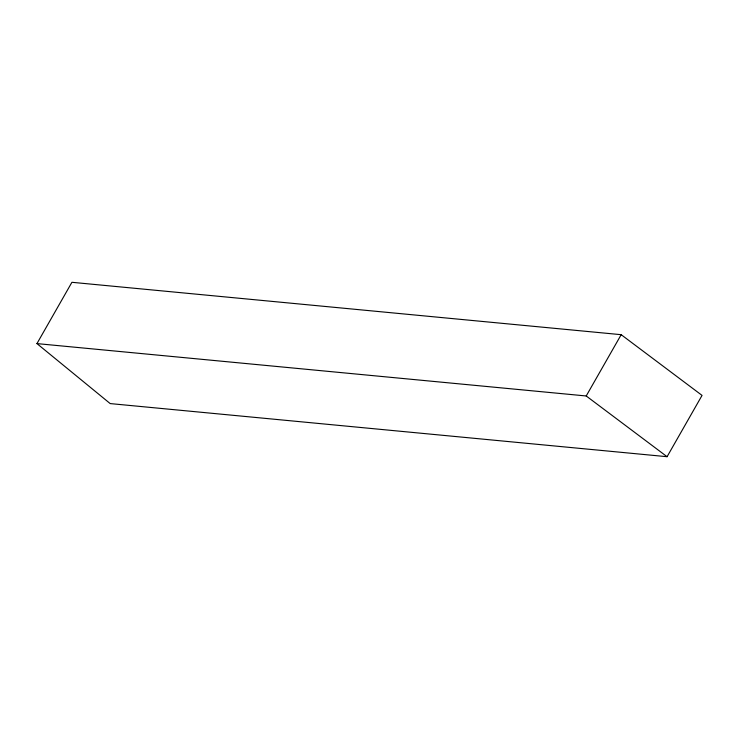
<?xml version="1.0" encoding="UTF-8"?>
<svg xmlns="http://www.w3.org/2000/svg" width="739" height="739" viewBox="0 0 739 739"><rect width="100%" height="100%" fill="white"/><g stroke="black" fill="none" stroke-linecap="round" stroke-linejoin="round"><path stroke-width="1.11" d="M36.95 343.598L71.914 282.298L621.176 334.684L702.05 395.402L667.086 456.702L110.194 403.586L36.95 343.598L586.212 395.975L667.086 456.702M586.212 395.975L621.176 334.684"/></g></svg>
